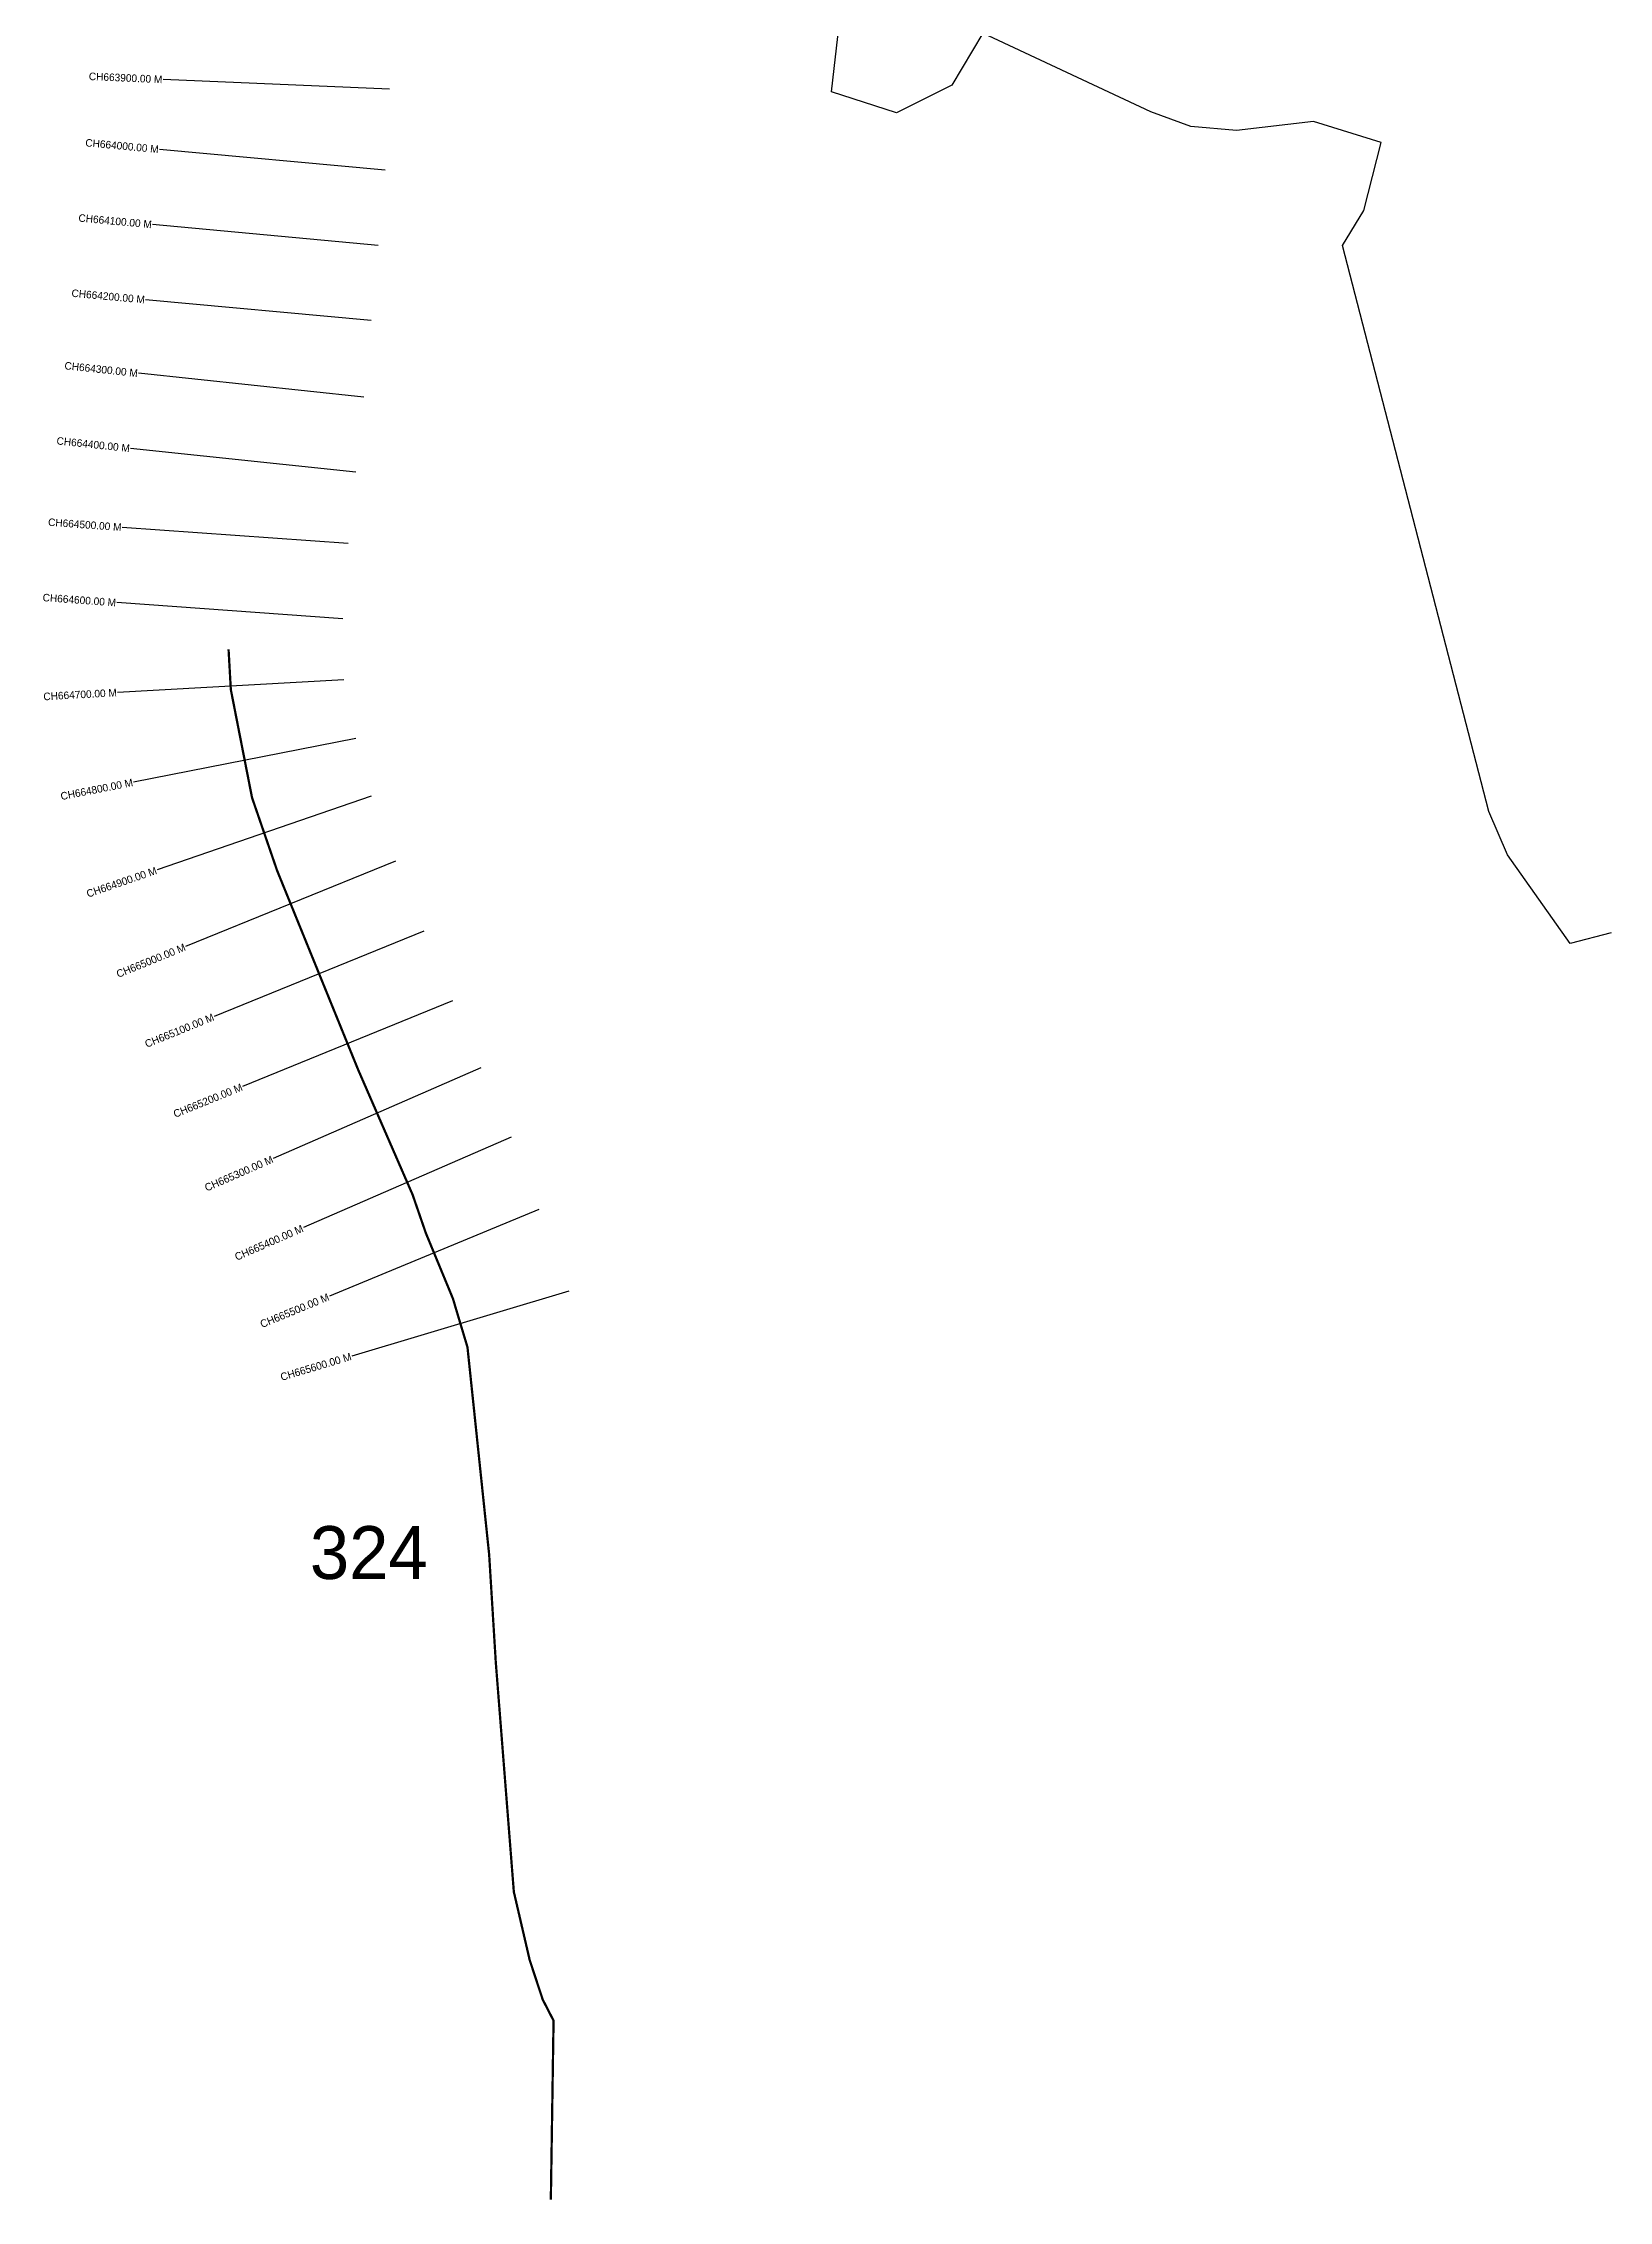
# Model space of a CAD drawing. Header units: metres. Extents: x 333202 to 339765, y 1779198 to 1790673.
# Drawn here: x 334816 to 336889, y 1779198 to 1782056 of the extents above; entities that cross this region are included whole.
import ezdxf
from ezdxf.enums import TextEntityAlignment as Align

# ---------------------------------------------------------------- set-up
doc = ezdxf.new("R2010")
doc.units = ezdxf.units.M
for name, color, linetype in [('CS', 134, 'Continuous'), ('CSMark', 6, 'Continuous'), ('NATURALLY PROTECTED', 3, 'Continuous')]:
    doc.layers.add(name, color=color, linetype=linetype)

msp = doc.modelspace()

# ---------------------------------------------------------------- linework, layer by layer
at = {"color": 6}
msp.add_lwpolyline([(336892.1, 1780877.3), (336837.7, 1780863.5), (336754.7, 1780980.6), (336730.1, 1781038.2), (336536.1, 1781788), (336564.5, 1781834.1), (336587.3, 1781924.3), (336497.9, 1781952.1), (336396.1, 1781939.9), (336335.5, 1781945.6), (336282.7, 1781964.9), (336059.9, 1782068.8), (336018.8, 1782000), (335945.8, 1781963.3), (335859.8, 1781991.4), (335894.9, 1782300.3)], dxfattribs=at)
at = {"layer": 'CS'}
for p, q in [((335274.2, 1781994.7), (334974.4, 1782007.7)), ((335268.3, 1781887.6), (334969.5, 1781915.1)), ((335259.1, 1781788), (334960.4, 1781815.5)), ((335249.9, 1781688.4), (334951.2, 1781715.9)), ((335240.1, 1781586.8), (334941.8, 1781618.5)), ((335229.6, 1781487.4), (334931.3, 1781519)), ((335219.5, 1781393), (334920.3, 1781414.5)), ((335212.4, 1781293.2), (334913.1, 1781314.8)), ((335213.6, 1781212.5), (334914.1, 1781195.9)), ((335229.7, 1781134.8), (334935.3, 1781077.1)), ((335250.1, 1781058.5), (334966.5, 1780960.8)), ((335282.2, 1780972.5), (335004.3, 1780859.5)), ((335319.9, 1780879.9), (335042, 1780766.8)), ((335357.6, 1780787.3), (335079.7, 1780674.2)), ((335395.3, 1780698.7), (335120.3, 1780578.7)), ((335435.2, 1780607), (335160.3, 1780487.1)), ((335471.8, 1780510.9), (335194.6, 1780396.3)), ((335511.8, 1780403), (335224.4, 1780317))]:
    msp.add_line(p, q, dxfattribs=at)
at = {"layer": 'NATURALLY PROTECTED', "const_width": 3, "flags": 128}
msp.add_lwpolyline([(335061.1, 1781253), (335064.1, 1781199.7), (335092.2, 1781056.5), (335125.5, 1780959.7), (335232.9, 1780695.8), (335304.8, 1780530.8), (335322.4, 1780479.8), (335358.2, 1780393.2), (335377.5, 1780328.7), (335387, 1780238), (335406.2, 1780054.3), (335415, 1779911.4), (335438.9, 1779607.5), (335459.9, 1779517.1), (335477.1, 1779464.9), (335491.5, 1779436.9), (335487.9, 1779199.7)], dxfattribs=at)

# ---------------------------------------------------------------- texts
at = {"insert": (335168.8, 1780091.8), "char_height": 70, "attachment_point": 1}
msp.add_mtext_dynamic_manual_height_columns('324', width=240.624, gutter_width=1, heights=[0], dxfattribs=at)
at = {"layer": 'CSMark'}
for s, rotation, p in [('CH663900.00 M', 357.5141, (334973.4, 1782007.7)), ('CH664000.00 M', 354.7442, (334968.5, 1781915.2)), ('CH664100.00 M', 354.7442, (334959.4, 1781815.6)), ('CH664200.00 M', 354.7442, (334950.2, 1781716)), ('CH664300.00 M', 353.9376, (334940.8, 1781618.6)), ('CH664400.00 M', 353.9376, (334930.3, 1781519.1)), ('CH664500.00 M', 355.8853, (334919.3, 1781414.6)), ('CH664600.00 M', 355.8853, (334912.1, 1781314.8)), ('CH664700.00 M', 3.1814, (334913.1, 1781195.8)), ('CH664800.00 M', 11.0915, (334934.3, 1781076.9)), ('CH664900.00 M', 19.0039, (334965.5, 1780960.5)), ('CH665000.00 M', 22.1388, (335003.4, 1780859.1)), ('CH665100.00 M', 22.1388, (335041.1, 1780766.5)), ('CH665200.00 M', 22.1388, (335078.8, 1780673.8)), ('CH665300.00 M', 23.567, (335119.4, 1780578.3)), ('CH665400.00 M', 23.567, (335159.3, 1780486.7)), ('CH665500.00 M', 22.451, (335193.6, 1780395.9)), ('CH665600.00 M', 16.6512, (335223.4, 1780316.8))]:
    msp.add_text(s, height=10, rotation=rotation, dxfattribs=at).set_placement(p, align=Align.MIDDLE_RIGHT)

doc.saveas('drawing.dxf')
